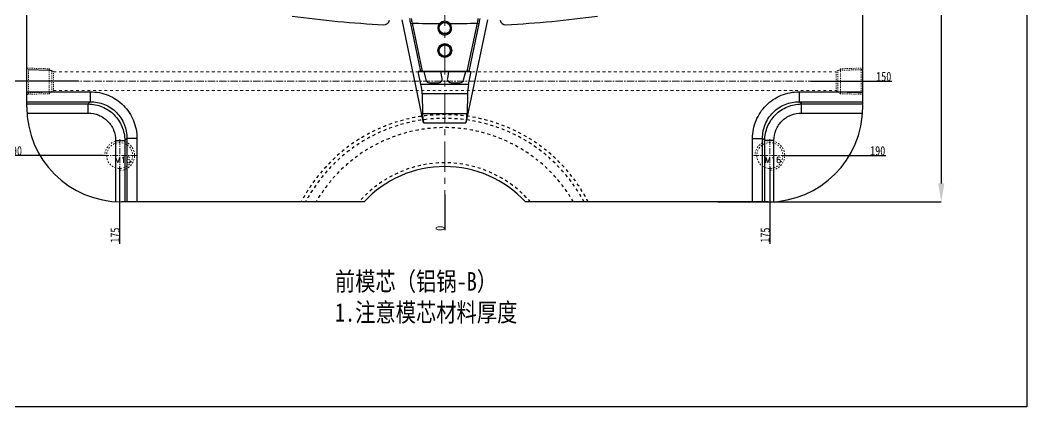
# Model space of a CAD drawing. Header units: millimetres. Extents: x 1937 to 4271, y -9032 to 1737.
# Drawn here: x 2656 to 3198, y -3483 to -3275 of the extents above; entities that cross this region are included whole.
import ezdxf

# ---------------------------------------------------------------- set-up
doc = ezdxf.new("R2010")
doc.units = ezdxf.units.MM
doc.header["$LTSCALE"] = 16.335
doc.header["$PDMODE"] = 3
doc.header["$PDSIZE"] = 0.3125
doc.linetypes.add('CENTER', pattern=[0.6, 0.375, -0.075, 0.075, -0.075])
doc.linetypes.add('HIDDEN', pattern=[0.2, 0.1, -0.1])
doc.layers.get('0').update_dxf_attribs({"linetype": 'CONTINUOUS'})
doc.layers.get('Defpoints').update_dxf_attribs({"linetype": 'CONTINUOUS'})
for name, color, linetype, lineweight in [('center', 1, 'CENTER', 9), ('cool', 153, 'HIDDEN', 9), ('screw', 33, 'CONTINUOUS', 13)]:
    doc.layers.add(name, color=color, linetype=linetype, lineweight=lineweight)
doc.layers.add('DEFAULT_2', color=8, linetype='HIDDEN')
doc.layers.add('dim', color=3, linetype='CONTINUOUS')
doc.styles.get("Standard").update_dxf_attribs({"font": 'txt', "width": 0.8})
doc.styles.add('TXT', font='txt.shx', dxfattribs={"bigfont": 'gbcbig.shx'})
doc.dimstyles.new('副本 ISO-25-1', dxfattribs={"dimtxt": 10, "dimasz": 10, "dimexe": 0, "dimexo": 0, "dimgap": 0, "dimtad": 1, "dimtxsty": 'Standard', "dimcen": 0, "dimclrd": 6, "dimclre": 6, "dimclrt": 4, "dimazin": 0, "dimtfac": 1, "dimtofl": 0, "dimtmove": 0, "dimatfit": 3, "dimfxl": 0, "dimarcsym": 0})

# ---------------------------------------------------------------- blocks, each defined once
blk = doc.blocks.new('screw_m16_g')
at = {"layer": 'screw', "color": 1, "linetype": 'CENTER', "ltscale": 0.497582}
for p, q in [((0, -8.8), (0, 8.8)), ((-8.8, 0), (8.8, 0))]:
    blk.add_line(p, q, dxfattribs=at)
at = {"layer": 'screw', "linetype": 'HIDDEN', "ltscale": 0.497582}
blk.add_circle((0, 0), 7, dxfattribs=at)
at = {"layer": 'screw', "color": 92, "linetype": 'HIDDEN', "ltscale": 0.497582}
blk.add_arc((0, 0), 8, 270, 180, dxfattribs=at)
at = {"layer": 'screw', "color": 6, "style": 'TXT'}
blk.add_text('M16', height=3.2, dxfattribs=at).set_placement((-2.72, -4))
blk = doc.blocks.new('cool_jt_f12')
at = {"layer": 'cool', "ltscale": 0.3}
for p, q in [((0, 7.0785), (0.856, 6.2225)), ((0, 7.0785), (12, 6.7035)), ((0.856, 6.2225), (0.856, -6.2225)), ((13.5, 5.827375), (0.856, 6.2225)), ((0.856, 6.2225), (13.5, 5.827375)), ((12, 6.7035), (12.856, 5.8475)), ((12, 6.7035), (12, -6.7035)), ((14.327375, 5), (13.5, 5.827375)), ((13.5, -5.827375), (13.5, 5.827375)), ((14.327375, -5), (14.327375, 5)), ((13.5, -5.827375), (14.327375, -5)), ((0.856, -6.2225), (0, -7.0785)), ((0, -7.0785), (12, -6.7035)), ((0.856, -6.2225), (13.5, -5.827375)), ((12, -6.7035), (12.856, -5.8475))]:
    blk.add_line(p, q, dxfattribs=at)
blk = doc.blocks.new('7')
at = {"layer": 'cool', "ltscale": 0.932966}
for p, q in [((72.6, -1087.21), (493.94, -1087.21)), ((72.6, -1097.21), (493.94, -1097.21))]:
    blk.add_line(p, q, dxfattribs=at)
at = {"layer": 'cool', "color": 1, "linetype": 'CENTER', "ltscale": 0.621977}
blk.add_line((58.27, -1092.21), (508.27, -1092.21), dxfattribs=at)
at = {"layer": 'cool', "ltscale": 0.932966}
blk.add_blockref('cool_jt_f12', (58.27, -1092.21), dxfattribs=at)
at = {"layer": 'cool', "ltscale": 0.932966, "rotation": 180}
blk.add_blockref('cool_jt_f12', (508.27, -1092.21), dxfattribs=at)
blk = doc.blocks.new('*D160')
at = {"color": 6, "lineweight": -2}
for p, q in [((3083.88, -2942.61), (3152.16, -2942.61)), ((3152.16, -2952.61), (3152.16, -3362.61)), ((3031.84, -3372.61), (3152.16, -3372.61))]:
    blk.add_line(p, q, dxfattribs=at)
at = {"color": 6}
for points in [[(3150.49, -2952.61), (3153.82, -2952.61), (3152.16, -2942.61)], [(3150.49, -3362.61), (3153.82, -3362.61), (3152.16, -3372.61)]]:
    blk.add_solid(points, dxfattribs=at)
at = {"layer": 'Defpoints', "color": 0}
for p in [(3083.88, -2942.61), (3031.84, -3372.61), (3152.16, -3372.61)]:
    blk.add_point(p, dxfattribs=at)
at = {"color": 4, "insert": (3147.16, -3160), "char_height": 10, "attachment_point": 5, "rotation": 90}
blk.add_mtext('430', dxfattribs=at)
blk = doc.blocks.new('*D166')
at = {"layer": 'Defpoints', "color": 0}
for p in [(2884.88, -3157.61), (3081.98, -3307.61), (3116.85, -3307.61)]:
    blk.add_point(p, dxfattribs=at)
at = {"layer": 'dim', "color": 6, "lineweight": -2}
blk.add_line((3081.98, -3307.61), (3125.51, -3307.61), dxfattribs=at)
at = {"layer": 'dim', "color": 4, "insert": (3121.18, -3305.11), "char_height": 5, "attachment_point": 5}
blk.add_mtext('150', dxfattribs=at)
blk = doc.blocks.new('*D167')
at = {"layer": 'Defpoints', "color": 0}
for p in [(2884.88, -3157.61), (2884.88, -3368.64), (2884.88, -3385.83)]:
    blk.add_point(p, dxfattribs=at)
at = {"layer": 'dim', "color": 6, "lineweight": -2}
blk.add_line((2884.88, -3368.64), (2884.88, -3387.83), dxfattribs=at)
at = {"layer": 'dim', "color": 4, "insert": (2882.38, -3386.83), "char_height": 5, "attachment_point": 5, "rotation": 90}
blk.add_mtext('0', dxfattribs=at)
blk = doc.blocks.new('*D168')
at = {"layer": 'Defpoints', "color": 0}
for p in [(2884.88, -3157.61), (3059.88, -3353.65, 0), (3059.88, -3385.83)]:
    blk.add_point(p, dxfattribs=at)
at = {"layer": 'dim', "color": 6, "lineweight": -2}
blk.add_line((3059.88, -3353.65), (3059.88, -3395.16), dxfattribs=at)
at = {"layer": 'dim', "color": 4, "insert": (3057.38, -3390.49), "char_height": 5, "attachment_point": 5, "rotation": 90}
blk.add_mtext('175', dxfattribs=at)
blk = doc.blocks.new('*D176')
at = {"layer": 'Defpoints', "color": 0}
for p in [(2884.88, -3157.61), (2652.92, -3307.61), (2687.79, -3307.61)]:
    blk.add_point(p, dxfattribs=at)
at = {"layer": 'dim', "color": 6, "lineweight": -2}
blk.add_line((2687.79, -3307.61), (2644.25, -3307.61), dxfattribs=at)
at = {"layer": 'dim', "color": 4, "insert": (2648.58, -3305.11), "char_height": 5, "attachment_point": 5}
blk.add_mtext('150', dxfattribs=at)
blk = doc.blocks.new('*D177')
at = {"layer": 'Defpoints', "color": 0}
for p in [(2884.88, -3157.61), (2709.88, -3353.65, 0), (2709.88, -3385.83)]:
    blk.add_point(p, dxfattribs=at)
at = {"layer": 'dim', "color": 6, "lineweight": -2}
blk.add_line((2709.88, -3353.65), (2709.88, -3395.16), dxfattribs=at)
at = {"layer": 'dim', "color": 4, "insert": (2707.38, -3390.49), "char_height": 5, "attachment_point": 5, "rotation": 90}
blk.add_mtext('175', dxfattribs=at)
blk = doc.blocks.new('*D179')
at = {"layer": 'Defpoints', "color": 0}
for p in [(2884.88, -3157.61), (3068.68, -3347.61, 0), (3113.6, -3347.61, 0)]:
    blk.add_point(p, dxfattribs=at)
at = {"layer": 'dim', "color": 6, "lineweight": -2}
blk.add_line((3068.68, -3347.61), (3122.26, -3347.61), dxfattribs=at)
at = {"layer": 'dim', "color": 4, "insert": (3117.93, -3345.11), "char_height": 5, "attachment_point": 5}
blk.add_mtext('190', dxfattribs=at)
blk = doc.blocks.new('*D180')
at = {"layer": 'Defpoints', "color": 0}
for p in [(2884.88, -3157.61), (2657.57, -3347.61, 0), (2701.08, -3347.61, 0)]:
    blk.add_point(p, dxfattribs=at)
at = {"layer": 'dim', "color": 6, "lineweight": -2}
blk.add_line((2701.08, -3347.61), (2648.9, -3347.61), dxfattribs=at)
at = {"layer": 'dim', "color": 4, "insert": (2653.23, -3345.11), "char_height": 5, "attachment_point": 5}
blk.add_mtext('190', dxfattribs=at)

msp = doc.modelspace()

# ---------------------------------------------------------------- linework, layer by layer
at = {"color": 7, "linetype": 'Continuous'}
for p, q in [((2659.883, -3321.605), (2659.883, -2968.605)), ((3109.883, -3321.605), (3109.883, -2968.605)), ((2873.484, -3329.941), (2861.866, -3274.628)), ((2866.364, -3276.492), (2867.3, -3276.295)), ((2866.364, -3276.492), (2871.783, -3302.287)), ((2867.3, -3276.295), (2872.754, -3302.263)), ((2882.116, -3276.541), (2882.487, -3276.874)), ((2887.651, -3276.541), (2887.279, -3276.874)), ((2907.901, -3274.628), (2896.282, -3329.941)), ((2897.012, -3302.263), (2902.467, -3276.295)), ((2897.984, -3302.287), (2903.402, -3276.492)), ((2902.467, -3276.295), (2903.402, -3276.492)), ((2871.783, -3302.287), (2870.605, -3302.414)), ((2870.605, -3302.414), (2873.526, -3302.414)), ((2872.08, -3309.438), (2870.605, -3302.414)), ((2872.754, -3302.263), (2897.012, -3302.263)), ((2873.512, -3302.358), (2882.838, -3302.358)), ((2873.526, -3302.414), (2874.737, -3306.932)), ((2882.848, -3302.414), (2886.919, -3302.414)), ((2883.492, -3306.067), (2882.848, -3302.414)), ((2886.919, -3302.414), (2886.274, -3306.067)), ((2886.928, -3302.358), (2896.255, -3302.358)), ((2895.03, -3306.932), (2896.24, -3302.414)), ((2896.24, -3302.414), (2899.162, -3302.414)), ((2897.686, -3309.438), (2899.162, -3302.414)), ((2897.984, -3302.287), (2899.162, -3302.414)), ((2897.686, -3309.438), (2872.08, -3309.438)), ((2876.669, -3308.414), (2881.522, -3308.414)), ((2888.244, -3308.414), (2893.098, -3308.414)), ((2659.883, -3313.294), (2694.081, -3313.294)), ((2694.081, -3313.294), (2694.081, -3318.711)), ((2897.081, -3314.438), (2872.686, -3314.438)), ((2872.686, -3314.438), (2872.879, -3324.941)), ((2897.081, -3314.438), (2896.888, -3324.941)), ((3075.685, -3313.294), (3109.883, -3313.294)), ((3075.685, -3313.294), (3075.685, -3318.711)), ((2659.883, -3318.711), (2694.081, -3318.711)), ((2659.883, -3319.861), (2692.931, -3319.861)), ((2692.931, -3319.861), (2694.081, -3318.711)), ((2692.931, -3324.785), (2692.931, -3319.861)), ((3075.685, -3318.711), (3109.883, -3318.711)), ((3076.835, -3319.861), (3075.685, -3318.711)), ((3076.835, -3319.861), (3109.883, -3319.861)), ((3076.835, -3324.785), (3076.835, -3319.861)), ((2659.983, -3324.785), (2692.931, -3324.785)), ((2872.879, -3324.941), (2896.888, -3324.941)), ((3076.835, -3324.785), (3109.784, -3324.785)), ((2873.484, -3329.941), (2896.282, -3329.941)), ((2707.703, -3339.557), (2707.703, -3372.506)), ((2707.703, -3339.557), (2712.627, -3339.557)), ((2712.627, -3339.557), (2713.778, -3338.407)), ((2712.627, -3339.557), (2712.627, -3372.605)), ((2713.778, -3338.407), (2713.778, -3372.605)), ((2719.194, -3338.407), (2713.778, -3338.407)), ((2719.194, -3338.407), (2719.194, -3372.605)), ((3050.573, -3338.407), (3055.989, -3338.407)), ((3050.573, -3372.605), (3050.573, -3338.407)), ((3057.139, -3339.557), (3055.989, -3338.407)), ((3055.989, -3372.605), (3055.989, -3338.407)), ((3062.063, -3339.557), (3057.139, -3339.557)), ((3057.139, -3372.605), (3057.139, -3339.557)), ((3062.063, -3372.506), (3062.063, -3339.557)), ((2841.445, -3372.605), (2710.883, -3372.605)), ((3058.883, -3372.605), (2928.322, -3372.605))]:
    msp.add_line(p, q, dxfattribs=at)
msp.add_lwpolyline([(2379.97, -2872.301), (3198.229, -2872.301), (3198.229, -3482.987), (2379.97, -3482.987)], close=True)
for centre, radius in [((2884.883, -3279.02), 3.217), ((2884.883, -3279.02), 3.015), ((2884.883, -3291.08), 3.716), ((2884.883, -3291.08), 3.217), ((2884.883, -3291.08), 3.015)]:
    msp.add_circle(centre, radius, dxfattribs=at)
for centre, radius, start, end in [((2884.883, -2662.396), 615.659, 262.331239, 266.934695), ((2884.883, -2662.396), 615.659, 273.065305, 277.668761), ((2852.122, -3274.179), 3, 266.9347, 350), ((2910.953, -3267.1), 45.567, 188.5251, 191.89474), ((2906.234, -3267.407), 39.936, 189.26814, 192.85923), ((2884.883, -2662.396), 614.151, 268.359353, 269.741791), ((2884.883, -3279.02), 3.716, 138.14283, 41.85716), ((2884.883, -2662.396), 614.151, 270.258202, 271.64064), ((2862.927, -3267.289), 40.552, 347.16806, 350.70478), ((2858.233, -3266.995), 46.157, 348.12639, 351.45296), ((2917.645, -3274.179), 3, 190, 273.0653), ((2876.669, -3306.414), 2, 195, 270), ((2881.522, -3306.414), 2, 270, 10), ((2888.244, -3306.414), 2, 170, 270), ((2893.098, -3306.414), 2, 270, 345), ((2710.883, -3321.605), 51, 180, 270), ((3058.883, -3321.605), 51, 270, 0), ((2884.883, -3412.605), 59.05, 42.64018, 137.35982)]:
    msp.add_arc(centre, radius, start, end, dxfattribs=at)
for centre, major_axis, ratio, start_param, end_param in [((2872.762, -3302.298), (1.027, 0), 0.0341732, 1.5779831, 2.8346201), ((2897.005, -3302.298), (1.027, 0), 0.0341732, 0.3069725, 1.5636096), ((2868.76, -3309.438), (-2.341, 9.973), 0.3164111, -2.1685227, -1.6449239), ((2901.006, -3309.438), (2.341, 9.973), 0.3164111, -4.6382614, -4.1146626), ((2876.804, -3329.941), (-2.341, 9.973), 0.3164111, 0.97307, 1.4966687), ((2892.962, -3329.941), (2.341, 9.973), 0.3164111, -1.4966687, -0.97307)]:
    msp.add_ellipse(centre, major_axis=major_axis, ratio=ratio, start_param=start_param, end_param=end_param, dxfattribs=at)
for points, knots in [([(2884.883, -3275.346), (2884.37, -3275.346), (2883.333, -3275.555), (2882.465, -3276.165), (2882.116, -3276.541)], [0, 0, 0, 0, 0.5001053, 1, 1, 1, 1]), ([(2887.651, -3276.541), (2887.302, -3276.165), (2886.434, -3275.555), (2885.397, -3275.346), (2884.883, -3275.346)], [0, 0, 0, 0, 0.4999147, 1, 1, 1, 1]), ([(2694.081, -3313.294), (2695.725, -3313.295), (2699.02, -3313.609), (2703.772, -3315.026), (2708.158, -3317.345), (2711.999, -3320.487), (2715.141, -3324.327), (2717.462, -3328.713), (2718.879, -3333.467), (2719.194, -3336.763), (2719.194, -3338.407)], [0, 0, 0, 0, 0.1250015, 0.2499858, 0.3749692, 0.49995, 0.6249333, 0.7499369, 0.874972, 1, 1, 1, 1]), ([(3050.573, -3338.407), (3050.573, -3336.764), (3050.888, -3333.469), (3052.304, -3328.716), (3054.624, -3324.33), (3057.765, -3320.489), (3061.605, -3317.348), (3065.992, -3315.027), (3070.745, -3313.61), (3074.042, -3313.295), (3075.685, -3313.294)], [0, 0, 0, 0, 0.1250015, 0.2499858, 0.3749692, 0.49995, 0.6249333, 0.7499369, 0.874972, 1, 1, 1, 1]), ([(2692.931, -3319.861), (2694.216, -3319.871), (2696.791, -3320.137), (2700.501, -3321.271), (2703.923, -3323.103), (2706.924, -3325.566), (2709.386, -3328.566), (2711.218, -3331.988), (2712.351, -3335.697), (2712.618, -3338.272), (2712.627, -3339.557)], [0, 0, 0, 0, 0.1249535, 0.2499697, 0.3749809, 0.5000239, 0.6250539, 0.7500379, 0.8750393, 1, 1, 1, 1]), ([(2694.081, -3318.711), (2695.373, -3318.701), (2697.967, -3318.926), (2701.714, -3320.011), (2705.175, -3321.817), (2708.203, -3324.283), (2710.67, -3327.311), (2712.477, -3330.773), (2713.562, -3334.521), (2713.788, -3337.115), (2713.778, -3338.407)], [0, 0, 0, 0, 0.1249459, 0.2499191, 0.3749257, 0.4999489, 0.6249748, 0.7500024, 0.8750274, 1, 1, 1, 1]), ([(3055.989, -3338.407), (3055.979, -3337.115), (3056.204, -3334.522), (3057.289, -3330.775), (3059.095, -3327.313), (3061.561, -3324.286), (3064.589, -3321.819), (3068.051, -3320.012), (3071.799, -3318.926), (3074.393, -3318.701), (3075.685, -3318.711)], [0, 0, 0, 0, 0.1249459, 0.2499191, 0.3749257, 0.4999489, 0.6249748, 0.7500024, 0.8750274, 1, 1, 1, 1]), ([(3057.139, -3339.557), (3057.149, -3338.272), (3057.415, -3335.697), (3058.549, -3331.987), (3060.381, -3328.565), (3062.844, -3325.565), (3065.844, -3323.102), (3069.266, -3321.271), (3072.975, -3320.137), (3075.551, -3319.871), (3076.835, -3319.861)], [0, 0, 0, 0, 0.1249535, 0.2499697, 0.3749809, 0.5000239, 0.6250539, 0.7500379, 0.8750393, 1, 1, 1, 1]), ([(2692.931, -3324.785), (2694.855, -3324.785), (2698.747, -3325.533), (2703.679, -3328.809), (2706.955, -3333.742), (2707.703, -3337.633), (2707.703, -3339.557)], [0, 0, 0, 0, 0.2500577, 0.5000242, 0.7499497, 1, 1, 1, 1]), ([(3062.063, -3339.557), (3062.063, -3337.633), (3062.811, -3333.742), (3066.087, -3328.809), (3071.02, -3325.533), (3074.911, -3324.785), (3076.835, -3324.785)], [0, 0, 0, 0, 0.2500577, 0.5000242, 0.7499497, 1, 1, 1, 1])]:
    msp.add_open_spline(points, degree=3, knots=knots, dxfattribs=at)
at = {"layer": 'center', "color": 1, "linetype": 'CENTER', "ltscale": 2.674503}
msp.add_line((2884.883, -3382.605), (2884.883, -2932.605), dxfattribs=at)
at = {"layer": 'DEFAULT_2', "color": 8, "linetype": 'HIDDEN'}
for p, q in [((2873.526, -3302.414), (2873.512, -3302.358)), ((2882.848, -3302.414), (2882.838, -3302.358)), ((2886.919, -3302.414), (2886.928, -3302.358)), ((2896.24, -3302.414), (2896.255, -3302.358))]:
    msp.add_line(p, q, dxfattribs=at)
for radius, start, end in [(87, 27.37227, 152.62773), (85, 28.07249, 151.92751), (80, 30, 150), (61.05, 40.93487, 139.06513)]:
    msp.add_arc((2884.883, -3412.605), radius, start, end, dxfattribs=at)

# ---------------------------------------------------------------- block references
msp.add_blockref('7', (2601.616, -2215.395))
at = {"layer": 'screw'}
for p in [(2709.883, -3347.605, 0), (3059.883, -3347.605)]:
    msp.add_blockref('screw_m16_g', p, dxfattribs=at)

# ---------------------------------------------------------------- texts
at = {"insert": (2825.772, -3410.408), "char_height": 10, "width": 112.04812, "attachment_point": 1}
msp.add_mtext('{\\fSimSun|b0|i0|c134|p2;前模芯（铝锅-B）\\P1.注意模芯材料厚度}', dxfattribs=at)

# ---------------------------------------------------------------- dimensions: what is measured, and where the dimension line sits
dim = msp.add_linear_dim(base=(3152.157, -3372.605), p1=(3083.883, -2942.605), p2=(3031.839, -3372.605), angle=90, dimstyle='副本 ISO-25-1', override={"dimfxl": 1.25, "dimarcsym": 1})
dim.commit()
dim.dimension.update_dxf_attribs({"geometry": '*D160', "text_midpoint": (3152.157, -3159.999), "dimtype": 160})
at = {"layer": 'dim'}
for feature_location, offset, dtype, origin, picture, middle in [((2687.792, -3307.605), (-34.873, 0), 0, (2884.883, -3157.605), '*D176', (2648.585, -3305.105)), ((2701.083, -3347.605, 0), (-43.517, 0), 0, (2884.883, -3157.605), '*D180', (2653.233, -3345.105)), ((2709.883, -3353.649, 0), (0, -32.179), 1, (2884.883, -3157.605), '*D177', (2707.383, -3390.495)), ((2884.883305811, -3368.635852309), (0, -17.192019371), 1, (2884.883305811, -3157.605182858), '*D167', (2882.383305811, -3386.827871681)), ((3081.975, -3307.605), (34.873, 0), 0, (2884.883, -3157.605), '*D166', (3121.182, -3305.105)), ((3059.883, -3353.649, 0), (0, -32.179), 1, (2884.883, -3157.605), '*D168', (3057.383, -3390.495)), ((3068.683, -3347.605, 0), (44.914, 0), 0, (2884.883, -3157.605), '*D179', (3117.931, -3345.105))]:
    dim = msp.add_ordinate_dim(feature_location=feature_location, offset=offset, dtype=dtype, origin=origin, dimstyle='副本 ISO-25-1', override={"dimtxt": 5, "dimasz": 2, "dimfxl": 1.25, "dimarcsym": 1}, dxfattribs=at)
    dim.commit()
    dim.dimension.update_dxf_attribs({"geometry": picture, "text_midpoint": middle})

doc.saveas('drawing.dxf')
